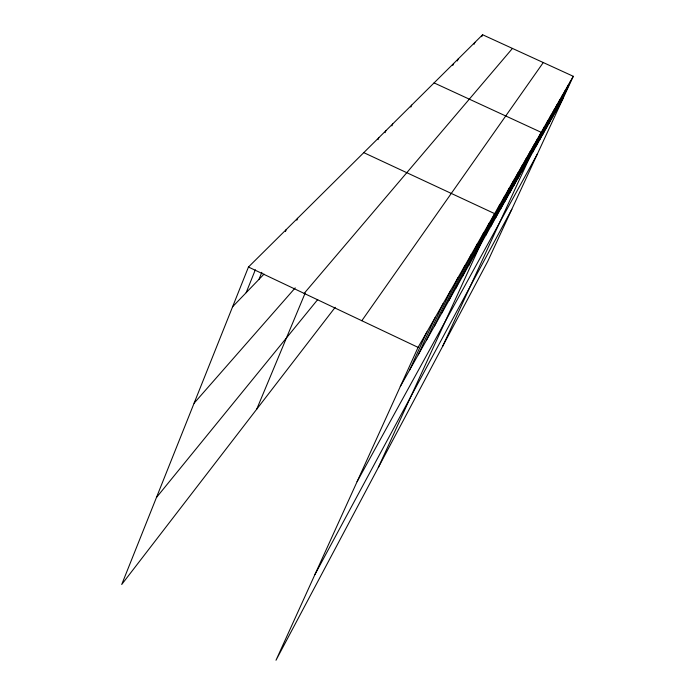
<?xml version="1.0" encoding="UTF-8"?>
<svg xmlns="http://www.w3.org/2000/svg" width="695" height="695" viewBox="0 0 695 695"><rect width="100%" height="100%" fill="white"/><g stroke="black" fill="none" stroke-linecap="round" stroke-linejoin="round"><path stroke-width="1.04" d="M573.288 76.302L418.077 347.37L275.993 660.25L487.716 261.433L573.288 76.302L482.608 34.75L248.463 267.028L121.712 584.486L335.207 307.303M246.152 292.673L255.343 269.782M259.009 279.32L261.833 272.336M285.445 231.539L286.262 229.532M296.817 220.228L297.616 218.265M256.716 409.207L305.131 293.16M377.976 139.686L378.801 137.723M385.047 132.693L385.89 130.695M391.876 125.899L392.701 123.936M410.849 107.091L411.701 105.093M452.793 65.46L453.644 63.48M457.319 60.951L458.161 58.997M474.094 44.289L474.928 42.36M481.757 36.705L482.608 34.75M409.494 370.253L426.904 331.958M418.225 354.798L435.27 317.346M426.513 340.124L443.21 303.48M434.401 326.172L450.751 290.302M441.907 312.889L457.935 277.757M449.057 300.231L464.781 265.811M455.885 288.147L471.306 254.413M462.41 276.601L477.534 243.528M468.647 265.568L483.494 233.129M474.616 254.995L489.193 223.173M378.288 467.57L494.649 213.634L363.772 152.639M485.666 235.449L499.731 204.764M490.783 226.388L504.613 196.233M495.709 217.674L509.313 188.041M500.443 209.291L513.831 180.153M505.004 201.22L518.175 172.56M509.4 193.436L522.362 165.245M513.64 185.93L526.402 158.191M517.74 178.693L530.302 151.38M521.684 171.7L534.064 144.812M525.507 164.941L537.695 138.47M442.515 346.579L541.205 132.337L434.071 82.896M532.77 152.083L544.602 126.403M536.227 145.976L547.895 120.661M539.572 140.051L551.074 115.109M542.812 134.309L554.158 109.723M545.957 128.749L557.138 104.511M548.998 123.354L560.04 99.446M551.96 118.124L562.846 94.546M554.827 113.042L565.574 89.777M557.616 108.116L568.223 85.155M560.326 103.32L570.795 80.663M314.887 574.591L511.841 209.238M357.091 481.661L537.417 153.916M400.285 386.542L562.959 98.664M361.817 320.716L543.282 62.55M156.427 497.533L317.719 299.554M304.149 293.403L512.45 48.424M194.079 403.23L295.219 287.869M232.608 306.747L264.039 274.099M248.463 267.028L418.077 347.37"/></g></svg>
